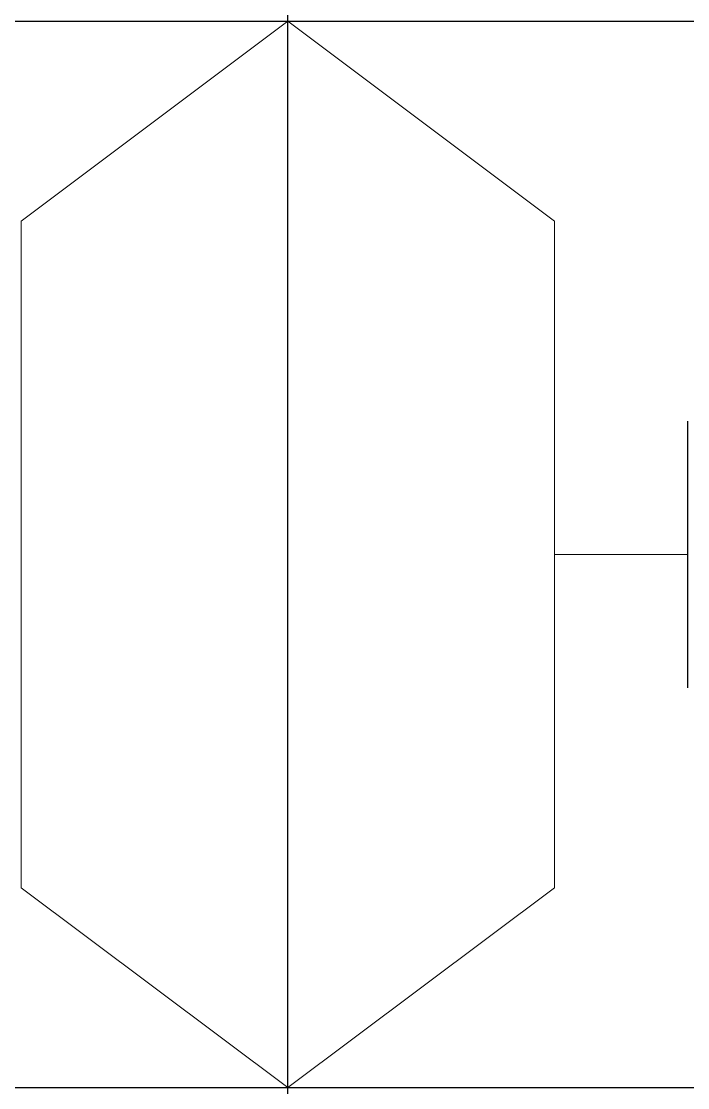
# Model space of a CAD drawing. Header units: millimetres. Extents: x 2069.1172 to 2069.1272, y 2062.6375 to 2062.6535.
import ezdxf

# ---------------------------------------------------------------- set-up
doc = ezdxf.new("R2010")
doc.units = ezdxf.units.MM
doc.header["$PDMODE"] = 2
doc.layers.add('Level 7', color=9, linetype='Continuous', lineweight=0, true_color=0xc8c8c8)

# ---------------------------------------------------------------- blocks, each defined once
blk = doc.blocks.new('DESICCANT_BREATHER_VALVE')
at = {"layer": 'Level 7', "color": 2, "linetype": 'Continuous', "lineweight": 13}
for p, q in [((-0.0041, 0.008), (0.0039, 0.008)), ((0.0039, 0), (0.0059, 0)), ((-0.0041, -0.008), (0.0039, -0.008))]:
    blk.add_line(p, q, dxfattribs=at)
at = {"layer": 'Level 7', "color": 2, "linetype": 'Continuous', "lineweight": 30}
blk.add_line((0.0059, -0.002), (0.0059, 0.002), dxfattribs=at)
at = {"layer": 'Level 7', "color": 2, "linetype": 'Continuous', "lineweight": 13, "flags": 128}
blk.add_lwpolyline([(-0.0001, 0.008), (0.0039, 0.005), (0.0039, -0.005), (-0.0001, -0.008), (-0.0041, -0.005), (-0.0041, 0.005), (-0.0001, 0.008)], dxfattribs=at)

msp = doc.modelspace()

# ---------------------------------------------------------------- linework, layer by layer
for p in [(2069.121214, 2062.653537), (2069.121214, 2062.637537)]:
    msp.add_point(p)

# ---------------------------------------------------------------- block references
msp.add_blockref('DESICCANT_BREATHER_VALVE', (2069.121314, 2062.645537))

doc.saveas('drawing.dxf')
